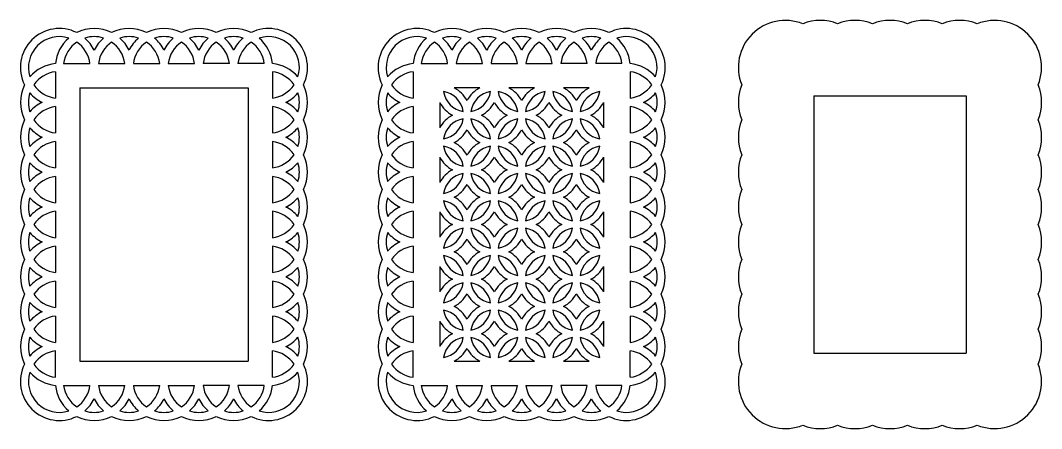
# Model space of a CAD drawing. Extents: x -995 to -442, y 102 to 395.
# Drawn here: x -980.7 to -727.8, y 101.7 to 202.7 of the extents above; entities that cross this region are included whole.
import ezdxf

# ---------------------------------------------------------------- set-up
doc = ezdxf.new("R2010")
doc.units = 0
doc.layers.get('0').update_dxf_attribs({"linetype": 'CONTINUOUS'})

msp = doc.modelspace()

# ---------------------------------------------------------------- linework, layer by layer
for p, q in [((-971.9989, 190.025361), (-971.9989, 183.508124)), ((-969.986446, 192.037814), (-963.46921, 192.037814)), ((-961.349869, 192.037814), (-954.832633, 192.037814)), ((-952.713292, 192.037814), (-946.196055, 192.037814)), ((-944.076714, 192.037814), (-937.559478, 192.037814)), ((-928.9229, 192.037814), (-935.440137, 192.037814)), ((-920.286323, 192.037814), (-926.803559, 192.037814)), ((-918.27387, 190.025361), (-918.27387, 183.508124)), ((-883.415251, 190.025361), (-883.415251, 183.508124)), ((-881.402798, 192.037814), (-874.885561, 192.037814)), ((-872.766221, 192.037814), (-866.248984, 192.037814)), ((-864.129643, 192.037814), (-857.612407, 192.037814)), ((-855.493066, 192.037814), (-848.975829, 192.037814)), ((-840.339252, 192.037814), (-846.856488, 192.037814)), ((-831.702674, 192.037814), (-838.219911, 192.037814)), ((-829.690221, 190.025361), (-829.690221, 183.508124)), ((-965.9989, 186.037814), (-924.27387, 186.037814)), ((-965.9989, 186.037814), (-965.9989, 118.403052)), ((-924.27387, 186.037814), (-924.27387, 118.403052)), ((-866.909549, 186.037855), (-873.249861, 186.037855)), ((-853.38258, 186.037855), (-859.722892, 186.037855)), ((-839.855611, 186.037855), (-846.195924, 186.037855)), ((-876.843189, 182.444527), (-876.843189, 176.104214)), ((-836.262283, 182.444527), (-836.262283, 176.104214)), ((-784.199843, 184.037814), (-746.474813, 184.037814)), ((-784.199843, 184.037814), (-784.199843, 120.403052)), ((-746.474813, 184.037814), (-746.474813, 120.403052)), ((-971.9989, 181.388784), (-971.9989, 174.871547)), ((-918.27387, 181.388784), (-918.27387, 174.871547)), ((-883.415251, 181.388784), (-883.415251, 174.871547)), ((-829.690221, 181.388784), (-829.690221, 174.871547)), ((-971.9989, 172.752206), (-971.9989, 166.23497)), ((-918.27387, 172.752206), (-918.27387, 166.23497)), ((-883.415251, 172.752206), (-883.415251, 166.23497)), ((-829.690221, 172.752206), (-829.690221, 166.23497)), ((-876.843189, 168.917558), (-876.843189, 162.577246)), ((-836.262283, 168.917558), (-836.262283, 162.577246)), ((-971.9989, 164.115629), (-971.9989, 157.598392)), ((-918.27387, 164.115629), (-918.27387, 157.598392)), ((-883.415251, 164.115629), (-883.415251, 157.598392)), ((-829.690221, 164.115629), (-829.690221, 157.598392)), ((-971.9989, 155.479051), (-971.9989, 148.961815)), ((-918.27387, 155.479051), (-918.27387, 148.961815)), ((-883.415251, 155.479051), (-883.415251, 148.961815)), ((-876.843189, 155.390589), (-876.843189, 149.050277)), ((-836.262283, 155.390589), (-836.262283, 149.050277)), ((-829.690221, 155.479051), (-829.690221, 148.961815)), ((-971.9989, 146.842474), (-971.9989, 140.325237)), ((-918.27387, 146.842474), (-918.27387, 140.325237)), ((-883.415251, 146.842474), (-883.415251, 140.325237)), ((-829.690221, 146.842474), (-829.690221, 140.325237)), ((-876.843189, 141.86362), (-876.843189, 135.523308)), ((-836.262283, 141.86362), (-836.262283, 135.523308)), ((-971.9989, 138.205897), (-971.9989, 131.68866)), ((-918.27387, 138.205897), (-918.27387, 131.68866)), ((-883.415251, 138.205897), (-883.415251, 131.68866)), ((-829.690221, 138.205897), (-829.690221, 131.68866)), ((-971.9989, 129.569319), (-971.9989, 123.052083)), ((-918.27387, 129.569319), (-918.27387, 123.052083)), ((-883.415251, 129.569319), (-883.415251, 123.052083)), ((-829.690221, 129.569319), (-829.690221, 123.052083)), ((-876.843189, 128.336652), (-876.843189, 121.99634)), ((-836.262283, 128.336652), (-836.262283, 121.99634)), ((-971.9989, 114.415505), (-971.9989, 120.932742)), ((-918.27387, 114.415505), (-918.27387, 120.932742)), ((-883.415251, 114.415505), (-883.415251, 120.932742)), ((-829.690221, 114.415505), (-829.690221, 120.932742)), ((-784.199843, 120.403052), (-746.474813, 120.403052)), ((-965.9989, 118.403052), (-924.27387, 118.403052)), ((-873.249708, 118.403093), (-866.909702, 118.403093)), ((-859.722739, 118.403093), (-853.382734, 118.403093)), ((-846.19577, 118.403093), (-839.855765, 118.403093)), ((-969.986446, 112.403052), (-963.46921, 112.403052)), ((-961.349869, 112.403052), (-954.832633, 112.403052)), ((-952.713292, 112.403052), (-946.196055, 112.403052)), ((-944.076714, 112.403052), (-937.559478, 112.403052)), ((-928.9229, 112.403052), (-935.440137, 112.403052)), ((-920.286323, 112.403052), (-926.803559, 112.403052)), ((-881.402798, 112.403052), (-874.885561, 112.403052)), ((-872.766221, 112.403052), (-866.248984, 112.403052)), ((-864.129643, 112.403052), (-857.612407, 112.403052)), ((-855.493066, 112.403052), (-848.975829, 112.403052)), ((-840.339252, 112.403052), (-846.856488, 112.403052)), ((-831.702674, 112.403052), (-838.219911, 112.403052))]:
    msp.add_line(p, q)
for centre, radius, start, end in [((-791.24706, 191.085031), 11.636577, 68.216766, 201.783234), ((-782.610483, 191.085031), 11.636577, 68.216766, 111.783234), ((-773.973906, 191.085031), 11.636577, 68.216766, 111.783234), ((-765.337328, 191.085031), 11.636577, 68.216766, 111.783234), ((-756.700751, 191.085031), 11.636577, 68.216766, 111.783234), ((-748.064173, 191.085031), 11.636577, 68.216766, 111.783234), ((-739.427596, 191.085031), 11.636577, 338.216766, 111.783234), ((-971.046117, 191.085031), 9.636577, 63.377233, 206.622767), ((-962.409539, 191.085031), 9.636577, 63.377233, 116.622767), ((-953.772962, 191.085031), 9.636577, 63.377233, 116.622767), ((-945.136385, 191.085031), 9.636577, 63.377233, 116.622767), ((-936.499807, 191.085031), 9.636577, 63.377233, 116.622767), ((-927.86323, 191.085031), 9.636577, 63.377233, 116.622767), ((-919.226653, 191.085031), 9.636577, 333.377233, 116.622767), ((-882.462468, 191.085031), 9.636577, 63.377233, 206.622767), ((-873.825891, 191.085031), 9.636577, 63.377233, 116.622767), ((-865.189314, 191.085031), 9.636577, 63.377233, 116.622767), ((-856.552736, 191.085031), 9.636577, 63.377233, 116.622767), ((-847.916159, 191.085031), 9.636577, 63.377233, 116.622767), ((-839.279581, 191.085031), 9.636577, 63.377233, 116.622767), ((-830.643004, 191.085031), 9.636577, 333.377233, 116.622767), ((-971.046117, 191.085031), 7.636577, 72.327431, 197.672569), ((-962.409539, 191.085031), 9.636577, 130.96948, 174.32581), ((-962.409539, 191.085031), 7.636577, 124.435238, 172.832776), ((-971.046117, 191.085031), 7.636577, 7.167224, 55.564762), ((-971.046117, 191.085031), 9.636577, 26.333307, 49.03052), ((-962.409539, 191.085031), 7.636577, 72.327431, 107.672569), ((-953.772962, 191.085031), 9.636577, 130.96948, 153.666693), ((-953.772962, 191.085031), 7.636577, 124.435238, 172.832776), ((-962.409539, 191.085031), 7.636577, 7.167224, 55.564762), ((-953.772962, 191.085031), 7.636577, 72.327431, 107.672569), ((-962.409539, 191.085031), 9.636577, 26.333307, 49.03052), ((-945.136385, 191.085031), 9.636577, 130.96948, 153.666693), ((-945.136385, 191.085031), 7.636577, 124.435238, 172.832776), ((-953.772962, 191.085031), 7.636577, 7.167224, 55.564762), ((-945.136385, 191.085031), 7.636577, 72.327431, 107.672569), ((-953.772962, 191.085031), 9.636577, 26.333307, 49.03052), ((-936.499807, 191.085031), 9.636577, 130.96948, 153.666693), ((-936.499807, 191.085031), 7.636577, 124.435238, 172.832776), ((-945.136385, 191.085031), 7.636577, 7.167224, 55.564762), ((-945.136385, 191.085031), 9.636577, 26.333307, 49.03052), ((-936.499807, 191.085031), 7.636577, 72.327431, 107.672569), ((-927.86323, 191.085031), 9.636577, 130.96948, 153.666693), ((-927.86323, 191.085031), 7.636577, 124.435238, 172.832776), ((-936.499807, 191.085031), 7.636577, 7.167224, 55.564762), ((-927.86323, 191.085031), 7.636577, 72.327431, 107.672569), ((-936.499807, 191.085031), 9.636577, 26.333307, 49.03052), ((-919.226653, 191.085031), 9.636577, 130.96948, 153.666693), ((-919.226653, 191.085031), 7.636577, 124.435238, 172.832776), ((-927.86323, 191.085031), 7.636577, 7.167224, 55.564762), ((-919.226653, 191.085031), 7.636577, 342.327431, 107.672569), ((-927.86323, 191.085031), 9.636577, 5.67419, 49.03052), ((-882.462468, 191.085031), 7.636577, 72.327431, 197.672569), ((-873.825891, 191.085031), 9.636577, 130.96948, 174.32581), ((-873.825891, 191.085031), 7.636577, 124.435238, 172.832776), ((-882.462468, 191.085031), 7.636577, 7.167224, 55.564762), ((-873.825891, 191.085031), 7.636577, 72.327431, 107.672569), ((-882.462468, 191.085031), 9.636577, 26.333307, 49.03052), ((-865.189314, 191.085031), 9.636577, 130.96948, 153.666693), ((-865.189314, 191.085031), 7.636577, 124.435238, 172.832776), ((-873.825891, 191.085031), 7.636577, 7.167224, 55.564762), ((-865.189314, 191.085031), 7.636577, 72.327431, 107.672569), ((-873.825891, 191.085031), 9.636577, 26.333307, 49.03052), ((-856.552736, 191.085031), 9.636577, 130.96948, 153.666693), ((-856.552736, 191.085031), 7.636577, 124.435238, 172.832776), ((-865.189314, 191.085031), 7.636577, 7.167224, 55.564762), ((-865.189314, 191.085031), 9.636577, 26.333307, 49.03052), ((-856.552736, 191.085031), 7.636577, 72.327431, 107.672569), ((-847.916159, 191.085031), 9.636577, 130.96948, 153.666693), ((-847.916159, 191.085031), 7.636577, 124.435238, 172.832776), ((-856.552736, 191.085031), 7.636577, 7.167224, 55.564762), ((-847.916159, 191.085031), 7.636577, 72.327431, 107.672569), ((-856.552736, 191.085031), 9.636577, 26.333307, 49.03052), ((-839.279581, 191.085031), 9.636577, 130.96948, 153.666693), ((-839.279581, 191.085031), 7.636577, 124.435238, 172.832776), ((-847.916159, 191.085031), 7.636577, 7.167224, 55.564762), ((-847.916159, 191.085031), 9.636577, 26.333307, 49.03052), ((-839.279581, 191.085031), 7.636577, 72.327431, 107.672569), ((-830.643004, 191.085031), 9.636577, 130.96948, 153.666693), ((-830.643004, 191.085031), 7.636577, 124.435238, 172.832776), ((-839.279581, 191.085031), 7.636577, 7.167224, 55.564762), ((-830.643004, 191.085031), 7.636577, 342.327431, 107.672569), ((-839.279581, 191.085031), 9.636577, 5.67419, 49.03052), ((-971.046117, 182.448454), 9.636577, 95.67419, 139.03052), ((-971.046117, 182.448454), 7.636577, 97.167224, 145.564762), ((-919.226653, 182.448454), 9.636577, 40.96948, 84.32581), ((-919.226653, 182.448454), 7.636577, 34.435238, 82.832776), ((-882.462468, 182.448454), 9.636577, 95.67419, 139.03052), ((-882.462468, 182.448454), 7.636577, 97.167224, 145.564762), ((-830.643004, 182.448454), 9.636577, 40.96948, 84.32581), ((-830.643004, 182.448454), 7.636577, 34.435238, 82.832776), ((-971.046117, 182.448454), 9.636577, 153.377233, 206.622767), ((-971.046117, 182.448454), 7.636577, 162.327431, 197.672569), ((-971.046117, 191.085031), 9.636577, 220.96948, 243.666693), ((-971.046117, 191.085031), 7.636577, 214.435238, 262.832776), ((-919.226653, 191.085031), 7.636577, 277.167224, 325.564762), ((-919.226653, 191.085031), 9.636577, 296.333307, 319.03052), ((-919.226653, 182.448454), 7.636577, 342.327431, 17.672569), ((-919.226653, 182.448454), 9.636577, 333.377233, 26.622767), ((-882.462468, 182.448454), 9.636577, 153.377233, 206.622767), ((-882.462468, 182.448454), 7.636577, 162.327431, 197.672569), ((-882.462468, 191.085031), 9.636577, 220.96948, 243.666693), ((-882.462468, 191.085031), 7.636577, 214.435238, 262.832776), ((-870.079705, 186.037855), 5.908193, 189.044199, 260.955801), ((-876.843189, 179.274371), 5.908193, 9.044199, 80.955801), ((-876.843189, 179.274371), 7.658768, 27.980975, 62.019025), ((-863.316221, 179.274371), 7.658768, 117.980975, 152.019025), ((-863.316221, 179.274371), 5.908193, 99.044199, 170.955801), ((-870.079705, 186.037855), 5.908193, 279.044199, 350.955801), ((-863.316221, 179.274371), 5.908193, 9.044199, 80.955801), ((-856.552736, 186.037855), 5.908193, 189.044199, 260.955801), ((-863.316221, 179.274371), 7.658768, 27.980975, 62.019025), ((-849.789252, 179.274371), 7.658768, 117.980975, 152.019025), ((-849.789252, 179.274371), 5.908193, 99.044199, 170.955801), ((-856.552736, 186.037855), 5.908193, 279.044199, 350.955801), ((-843.025768, 186.037855), 5.908193, 189.044199, 260.955801), ((-849.789252, 179.274371), 5.908193, 9.044199, 80.955801), ((-849.789252, 179.274371), 7.658768, 27.980975, 62.019025), ((-836.262283, 179.274371), 7.658768, 117.980975, 152.019025), ((-836.262283, 179.274371), 5.908193, 99.044199, 170.955801), ((-843.025768, 186.037855), 5.908193, 279.044199, 350.955801), ((-830.643004, 191.085031), 7.636577, 277.167224, 325.564762), ((-830.643004, 191.085031), 9.636577, 296.333307, 319.03052), ((-830.643004, 182.448454), 7.636577, 342.327431, 17.672569), ((-830.643004, 182.448454), 9.636577, 333.377233, 26.622767), ((-791.24706, 182.448454), 11.636577, 158.216766, 201.783234), ((-739.427596, 182.448454), 11.636577, 338.216766, 21.783234), ((-971.046117, 173.811877), 9.636577, 116.333307, 139.03052), ((-919.226653, 173.811877), 9.636577, 40.96948, 63.666693), ((-882.462468, 173.811877), 9.636577, 116.333307, 139.03052), ((-870.079705, 186.037855), 7.658768, 207.980975, 242.019025), ((-870.079705, 186.037855), 7.658768, 297.980975, 332.019025), ((-856.552736, 186.037855), 7.658768, 207.980975, 242.019025), ((-856.552736, 186.037855), 7.658768, 297.980975, 332.019025), ((-843.025768, 186.037855), 7.658768, 207.980975, 242.019025), ((-843.025768, 186.037855), 7.658768, 297.980975, 332.019025), ((-830.643004, 173.811877), 9.636577, 40.96948, 63.666693), ((-971.046117, 173.811877), 7.636577, 97.167224, 145.564762), ((-919.226653, 173.811877), 7.636577, 34.435238, 82.832776), ((-882.462468, 173.811877), 7.636577, 97.167224, 145.564762), ((-830.643004, 173.811877), 7.636577, 34.435238, 82.832776), ((-971.046117, 173.811877), 9.636577, 153.377233, 206.622767), ((-971.046117, 182.448454), 7.636577, 214.435238, 262.832776), ((-919.226653, 182.448454), 7.636577, 277.167224, 325.564762), ((-919.226653, 173.811877), 9.636577, 333.377233, 26.622767), ((-882.462468, 173.811877), 9.636577, 153.377233, 206.622767), ((-882.462468, 182.448454), 7.636577, 214.435238, 262.832776), ((-870.079705, 172.510886), 7.658768, 117.980975, 152.019025), ((-870.079705, 172.510886), 5.908193, 99.044199, 170.955801), ((-876.843189, 179.274371), 5.908193, 279.044199, 350.955801), ((-863.316221, 179.274371), 5.908193, 189.044199, 260.955801), ((-870.079705, 172.510886), 5.908193, 9.044199, 80.955801), ((-870.079705, 172.510886), 7.658768, 27.980975, 62.019025), ((-856.552736, 172.510886), 7.658768, 117.980975, 152.019025), ((-856.552736, 172.510886), 5.908193, 99.044199, 170.955801), ((-863.316221, 179.274371), 5.908193, 279.044199, 350.955801), ((-849.789252, 179.274371), 5.908193, 189.044199, 260.955801), ((-856.552736, 172.510886), 5.908193, 9.044199, 80.955801), ((-856.552736, 172.510886), 7.658768, 27.980975, 62.019025), ((-843.025768, 172.510886), 7.658768, 117.980975, 152.019025), ((-843.025768, 172.510886), 5.908193, 99.044199, 170.955801), ((-849.789252, 179.274371), 5.908193, 279.044199, 350.955801), ((-843.025768, 172.510886), 5.908193, 9.044199, 80.955801), ((-836.262283, 179.274371), 5.908193, 189.044199, 260.955801), ((-843.025768, 172.510886), 7.658768, 27.980975, 62.019025), ((-830.643004, 182.448454), 7.636577, 277.167224, 325.564762), ((-830.643004, 173.811877), 9.636577, 333.377233, 26.622767), ((-791.24706, 173.811877), 11.636577, 158.216766, 201.783234), ((-739.427596, 173.811877), 11.636577, 338.216766, 21.783234), ((-971.046117, 173.811877), 7.636577, 162.327431, 197.672569), ((-971.046117, 182.448454), 9.636577, 220.96948, 243.666693), ((-919.226653, 182.448454), 9.636577, 296.333307, 319.03052), ((-919.226653, 173.811877), 7.636577, 342.327431, 17.672569), ((-882.462468, 173.811877), 7.636577, 162.327431, 197.672569), ((-882.462468, 182.448454), 9.636577, 220.96948, 243.666693), ((-876.843189, 179.274371), 7.658768, 297.980975, 332.019025), ((-863.316221, 179.274371), 7.658768, 207.980975, 242.019025), ((-863.316221, 179.274371), 7.658768, 297.980975, 332.019025), ((-849.789252, 179.274371), 7.658768, 207.980975, 242.019025), ((-849.789252, 179.274371), 7.658768, 297.980975, 332.019025), ((-836.262283, 179.274371), 7.658768, 207.980975, 242.019025), ((-830.643004, 182.448454), 9.636577, 296.333307, 319.03052), ((-830.643004, 173.811877), 7.636577, 342.327431, 17.672569), ((-971.046117, 165.175299), 9.636577, 116.333307, 139.03052), ((-971.046117, 165.175299), 7.636577, 97.167224, 145.564762), ((-919.226653, 165.175299), 7.636577, 34.435238, 82.832776), ((-919.226653, 165.175299), 9.636577, 40.96948, 63.666693), ((-882.462468, 165.175299), 9.636577, 116.333307, 139.03052), ((-882.462468, 165.175299), 7.636577, 97.167224, 145.564762), ((-876.843189, 165.747402), 7.658768, 27.980975, 62.019025), ((-863.316221, 165.747402), 7.658768, 117.980975, 152.019025), ((-863.316221, 165.747402), 7.658768, 27.980975, 62.019025), ((-849.789252, 165.747402), 7.658768, 117.980975, 152.019025), ((-849.789252, 165.747402), 7.658768, 27.980975, 62.019025), ((-836.262283, 165.747402), 7.658768, 117.980975, 152.019025), ((-830.643004, 165.175299), 7.636577, 34.435238, 82.832776), ((-830.643004, 165.175299), 9.636577, 40.96948, 63.666693), ((-971.046117, 165.175299), 9.636577, 153.377233, 206.622767), ((-971.046117, 173.811877), 7.636577, 214.435238, 262.832776), ((-919.226653, 173.811877), 7.636577, 277.167224, 325.564762), ((-919.226653, 165.175299), 9.636577, 333.377233, 26.622767), ((-882.462468, 165.175299), 9.636577, 153.377233, 206.622767), ((-882.462468, 173.811877), 7.636577, 214.435238, 262.832776), ((-870.079705, 172.510886), 5.908193, 189.044199, 260.955801), ((-876.843189, 165.747402), 5.908193, 9.044199, 80.955801), ((-863.316221, 165.747402), 5.908193, 99.044199, 170.955801), ((-870.079705, 172.510886), 5.908193, 279.044199, 350.955801), ((-863.316221, 165.747402), 5.908193, 9.044199, 80.955801), ((-856.552736, 172.510886), 5.908193, 189.044199, 260.955801), ((-849.789252, 165.747402), 5.908193, 99.044199, 170.955801), ((-856.552736, 172.510886), 5.908193, 279.044199, 350.955801), ((-843.025768, 172.510886), 5.908193, 189.044199, 260.955801), ((-849.789252, 165.747402), 5.908193, 9.044199, 80.955801), ((-836.262283, 165.747402), 5.908193, 99.044199, 170.955801), ((-843.025768, 172.510886), 5.908193, 279.044199, 350.955801), ((-830.643004, 173.811877), 7.636577, 277.167224, 325.564762), ((-830.643004, 165.175299), 9.636577, 333.377233, 26.622767), ((-791.24706, 165.175299), 11.636577, 158.216766, 201.783234), ((-739.427596, 165.175299), 11.636577, 338.216766, 21.783234), ((-971.046117, 165.175299), 7.636577, 162.327431, 197.672569), ((-971.046117, 173.811877), 9.636577, 220.96948, 243.666693), ((-919.226653, 173.811877), 9.636577, 296.333307, 319.03052), ((-919.226653, 165.175299), 7.636577, 342.327431, 17.672569), ((-882.462468, 165.175299), 7.636577, 162.327431, 197.672569), ((-882.462468, 173.811877), 9.636577, 220.96948, 243.666693), ((-870.079705, 172.510886), 7.658768, 207.980975, 242.019025), ((-870.079705, 172.510886), 7.658768, 297.980975, 332.019025), ((-856.552736, 172.510886), 7.658768, 207.980975, 242.019025), ((-856.552736, 172.510886), 7.658768, 297.980975, 332.019025), ((-843.025768, 172.510886), 7.658768, 207.980975, 242.019025), ((-843.025768, 172.510886), 7.658768, 297.980975, 332.019025), ((-830.643004, 173.811877), 9.636577, 296.333307, 319.03052), ((-830.643004, 165.175299), 7.636577, 342.327431, 17.672569), ((-971.046117, 156.538722), 9.636577, 116.333307, 139.03052), ((-919.226653, 156.538722), 9.636577, 40.96948, 63.666693), ((-882.462468, 156.538722), 9.636577, 116.333307, 139.03052), ((-870.079705, 158.983917), 7.658768, 117.980975, 152.019025), ((-870.079705, 158.983917), 5.908193, 99.044199, 170.955801), ((-876.843189, 165.747402), 5.908193, 279.044199, 350.955801), ((-863.316221, 165.747402), 5.908193, 189.044199, 260.955801), ((-870.079705, 158.983917), 5.908193, 9.044199, 80.955801), ((-870.079705, 158.983917), 7.658768, 27.980975, 62.019025), ((-856.552736, 158.983917), 7.658768, 117.980975, 152.019025), ((-856.552736, 158.983917), 5.908193, 99.044199, 170.955801), ((-863.316221, 165.747402), 5.908193, 279.044199, 350.955801), ((-849.789252, 165.747402), 5.908193, 189.044199, 260.955801), ((-856.552736, 158.983917), 5.908193, 9.044199, 80.955801), ((-856.552736, 158.983917), 7.658768, 27.980975, 62.019025), ((-843.025768, 158.983917), 7.658768, 117.980975, 152.019025), ((-843.025768, 158.983917), 5.908193, 99.044199, 170.955801), ((-849.789252, 165.747402), 5.908193, 279.044199, 350.955801), ((-843.025768, 158.983917), 5.908193, 9.044199, 80.955801), ((-836.262283, 165.747402), 5.908193, 189.044199, 260.955801), ((-843.025768, 158.983917), 7.658768, 27.980975, 62.019025), ((-830.643004, 156.538722), 9.636577, 40.96948, 63.666693), ((-971.046117, 156.538722), 7.636577, 97.167224, 145.564762), ((-919.226653, 156.538722), 7.636577, 34.435238, 82.832776), ((-882.462468, 156.538722), 7.636577, 97.167224, 145.564762), ((-876.843189, 165.747402), 7.658768, 297.980975, 332.019025), ((-863.316221, 165.747402), 7.658768, 207.980975, 242.019025), ((-863.316221, 165.747402), 7.658768, 297.980975, 332.019025), ((-849.789252, 165.747402), 7.658768, 207.980975, 242.019025), ((-849.789252, 165.747402), 7.658768, 297.980975, 332.019025), ((-836.262283, 165.747402), 7.658768, 207.980975, 242.019025), ((-830.643004, 156.538722), 7.636577, 34.435238, 82.832776), ((-971.046117, 156.538722), 9.636577, 153.377233, 206.622767), ((-971.046117, 165.175299), 7.636577, 214.435238, 262.832776), ((-919.226653, 165.175299), 7.636577, 277.167224, 325.564762), ((-919.226653, 156.538722), 9.636577, 333.377233, 26.622767), ((-882.462468, 156.538722), 9.636577, 153.377233, 206.622767), ((-882.462468, 165.175299), 7.636577, 214.435238, 262.832776), ((-830.643004, 165.175299), 7.636577, 277.167224, 325.564762), ((-830.643004, 156.538722), 9.636577, 333.377233, 26.622767), ((-791.24706, 156.538722), 11.636577, 158.216766, 201.783234), ((-739.427596, 156.538722), 11.636577, 338.216766, 21.783234), ((-971.046117, 156.538722), 7.636577, 162.327431, 197.672569), ((-971.046117, 165.175299), 9.636577, 220.96948, 243.666693), ((-919.226653, 165.175299), 9.636577, 296.333307, 319.03052), ((-919.226653, 156.538722), 7.636577, 342.327431, 17.672569), ((-882.462468, 156.538722), 7.636577, 162.327431, 197.672569), ((-882.462468, 165.175299), 9.636577, 220.96948, 243.666693), ((-870.079705, 158.983917), 5.908193, 189.044199, 260.955801), ((-876.843189, 152.220433), 5.908193, 9.044199, 80.955801), ((-876.843189, 152.220433), 7.658768, 27.980975, 62.019025), ((-863.316221, 152.220433), 7.658768, 117.980975, 152.019025), ((-863.316221, 152.220433), 5.908193, 99.044199, 170.955801), ((-870.079705, 158.983917), 5.908193, 279.044199, 350.955801), ((-863.316221, 152.220433), 5.908193, 9.044199, 80.955801), ((-856.552736, 158.983917), 5.908193, 189.044199, 260.955801), ((-863.316221, 152.220433), 7.658768, 27.980975, 62.019025), ((-849.789252, 152.220433), 7.658768, 117.980975, 152.019025), ((-849.789252, 152.220433), 5.908193, 99.044199, 170.955801), ((-856.552736, 158.983917), 5.908193, 279.044199, 350.955801), ((-843.025768, 158.983917), 5.908193, 189.044199, 260.955801), ((-849.789252, 152.220433), 5.908193, 9.044199, 80.955801), ((-849.789252, 152.220433), 7.658768, 27.980975, 62.019025), ((-836.262283, 152.220433), 7.658768, 117.980975, 152.019025), ((-836.262283, 152.220433), 5.908193, 99.044199, 170.955801), ((-843.025768, 158.983917), 5.908193, 279.044199, 350.955801), ((-830.643004, 165.175299), 9.636577, 296.333307, 319.03052), ((-830.643004, 156.538722), 7.636577, 342.327431, 17.672569), ((-971.046117, 147.902144), 9.636577, 116.333307, 139.03052), ((-971.046117, 147.902144), 7.636577, 97.167224, 145.564762), ((-919.226653, 147.902144), 7.636577, 34.435238, 82.832776), ((-919.226653, 147.902144), 9.636577, 40.96948, 63.666693), ((-882.462468, 147.902144), 9.636577, 116.333307, 139.03052), ((-882.462468, 147.902144), 7.636577, 97.167224, 145.564762), ((-870.079705, 158.983917), 7.658768, 207.980975, 242.019025), ((-870.079705, 158.983917), 7.658768, 297.980975, 332.019025), ((-856.552736, 158.983917), 7.658768, 207.980975, 242.019025), ((-856.552736, 158.983917), 7.658768, 297.980975, 332.019025), ((-843.025768, 158.983917), 7.658768, 207.980975, 242.019025), ((-843.025768, 158.983917), 7.658768, 297.980975, 332.019025), ((-830.643004, 147.902144), 7.636577, 34.435238, 82.832776), ((-830.643004, 147.902144), 9.636577, 40.96948, 63.666693), ((-971.046117, 147.902144), 9.636577, 153.377233, 206.622767), ((-971.046117, 156.538722), 7.636577, 214.435238, 262.832776), ((-919.226653, 156.538722), 7.636577, 277.167224, 325.564762), ((-919.226653, 147.902144), 9.636577, 333.377233, 26.622767), ((-882.462468, 147.902144), 9.636577, 153.377233, 206.622767), ((-882.462468, 156.538722), 7.636577, 214.435238, 262.832776), ((-870.079705, 145.456949), 7.658768, 117.980975, 152.019025), ((-870.079705, 145.456949), 7.658768, 27.980975, 62.019025), ((-856.552736, 145.456949), 7.658768, 117.980975, 152.019025), ((-856.552736, 145.456949), 7.658768, 27.980975, 62.019025), ((-843.025768, 145.456949), 7.658768, 117.980975, 152.019025), ((-843.025768, 145.456949), 7.658768, 27.980975, 62.019025), ((-830.643004, 156.538722), 7.636577, 277.167224, 325.564762), ((-830.643004, 147.902144), 9.636577, 333.377233, 26.622767), ((-791.24706, 147.902144), 11.636577, 158.216766, 201.783234), ((-739.427596, 147.902144), 11.636577, 338.216766, 21.783234), ((-971.046117, 147.902144), 7.636577, 162.327431, 197.672569), ((-971.046117, 156.538722), 9.636577, 220.96948, 243.666693), ((-919.226653, 156.538722), 9.636577, 296.333307, 319.03052), ((-919.226653, 147.902144), 7.636577, 342.327431, 17.672569), ((-882.462468, 147.902144), 7.636577, 162.327431, 197.672569), ((-882.462468, 156.538722), 9.636577, 220.96948, 243.666693), ((-870.079705, 145.456949), 5.908193, 99.044199, 170.955801), ((-876.843189, 152.220433), 5.908193, 279.044199, 350.955801), ((-863.316221, 152.220433), 5.908193, 189.044199, 260.955801), ((-870.079705, 145.456949), 5.908193, 9.044199, 80.955801), ((-856.552736, 145.456949), 5.908193, 99.044199, 170.955801), ((-863.316221, 152.220433), 5.908193, 279.044199, 350.955801), ((-849.789252, 152.220433), 5.908193, 189.044199, 260.955801), ((-856.552736, 145.456949), 5.908193, 9.044199, 80.955801), ((-843.025768, 145.456949), 5.908193, 99.044199, 170.955801), ((-849.789252, 152.220433), 5.908193, 279.044199, 350.955801), ((-843.025768, 145.456949), 5.908193, 9.044199, 80.955801), ((-836.262283, 152.220433), 5.908193, 189.044199, 260.955801), ((-830.643004, 156.538722), 9.636577, 296.333307, 319.03052), ((-830.643004, 147.902144), 7.636577, 342.327431, 17.672569), ((-971.046117, 139.265567), 9.636577, 116.333307, 139.03052), ((-971.046117, 139.265567), 7.636577, 97.167224, 145.564762), ((-919.226653, 139.265567), 7.636577, 34.435238, 82.832776), ((-919.226653, 139.265567), 9.636577, 40.96948, 63.666693), ((-882.462468, 139.265567), 9.636577, 116.333307, 139.03052), ((-882.462468, 139.265567), 7.636577, 97.167224, 145.564762), ((-876.843189, 152.220433), 7.658768, 297.980975, 332.019025), ((-863.316221, 152.220433), 7.658768, 207.980975, 242.019025), ((-863.316221, 152.220433), 7.658768, 297.980975, 332.019025), ((-849.789252, 152.220433), 7.658768, 207.980975, 242.019025), ((-849.789252, 152.220433), 7.658768, 297.980975, 332.019025), ((-836.262283, 152.220433), 7.658768, 207.980975, 242.019025), ((-830.643004, 139.265567), 7.636577, 34.435238, 82.832776), ((-830.643004, 139.265567), 9.636577, 40.96948, 63.666693), ((-870.079705, 145.456949), 5.908193, 189.044199, 260.955801), ((-876.843189, 138.693464), 5.908193, 9.044199, 80.955801), ((-876.843189, 138.693464), 7.658768, 27.980975, 62.019025), ((-863.316221, 138.693464), 7.658768, 117.980975, 152.019025), ((-863.316221, 138.693464), 5.908193, 99.044199, 170.955801), ((-870.079705, 145.456949), 5.908193, 279.044199, 350.955801), ((-856.552736, 145.456949), 5.908193, 189.044199, 260.955801), ((-863.316221, 138.693464), 5.908193, 9.044199, 80.955801), ((-863.316221, 138.693464), 7.658768, 27.980975, 62.019025), ((-849.789252, 138.693464), 7.658768, 117.980975, 152.019025), ((-849.789252, 138.693464), 5.908193, 99.044199, 170.955801), ((-856.552736, 145.456949), 5.908193, 279.044199, 350.955801), ((-843.025768, 145.456949), 5.908193, 189.044199, 260.955801), ((-849.789252, 138.693464), 5.908193, 9.044199, 80.955801), ((-849.789252, 138.693464), 7.658768, 27.980975, 62.019025), ((-836.262283, 138.693464), 7.658768, 117.980975, 152.019025), ((-843.025768, 145.456949), 5.908193, 279.044199, 350.955801), ((-836.262283, 138.693464), 5.908193, 99.044199, 170.955801), ((-971.046117, 139.265567), 9.636577, 153.377233, 206.622767), ((-971.046117, 147.902144), 7.636577, 214.435238, 262.832776), ((-919.226653, 147.902144), 7.636577, 277.167224, 325.564762), ((-919.226653, 139.265567), 9.636577, 333.377233, 26.622767), ((-882.462468, 139.265567), 9.636577, 153.377233, 206.622767), ((-882.462468, 147.902144), 7.636577, 214.435238, 262.832776), ((-870.079705, 145.456949), 7.658768, 207.980975, 242.019025), ((-870.079705, 145.456949), 7.658768, 297.980975, 332.019025), ((-856.552736, 145.456949), 7.658768, 207.980975, 242.019025), ((-856.552736, 145.456949), 7.658768, 297.980975, 332.019025), ((-843.025768, 145.456949), 7.658768, 207.980975, 242.019025), ((-843.025768, 145.456949), 7.658768, 297.980975, 332.019025), ((-830.643004, 147.902144), 7.636577, 277.167224, 325.564762), ((-830.643004, 139.265567), 9.636577, 333.377233, 26.622767), ((-791.24706, 139.265567), 11.636577, 158.216766, 201.783234), ((-739.427596, 139.265567), 11.636577, 338.216766, 21.783234), ((-971.046117, 139.265567), 7.636577, 162.327431, 197.672569), ((-971.046117, 147.902144), 9.636577, 220.96948, 243.666693), ((-971.046117, 130.62899), 9.636577, 116.333307, 139.03052), ((-919.226653, 147.902144), 9.636577, 296.333307, 319.03052), ((-919.226653, 130.62899), 9.636577, 40.96948, 63.666693), ((-919.226653, 139.265567), 7.636577, 342.327431, 17.672569), ((-882.462468, 139.265567), 7.636577, 162.327431, 197.672569), ((-882.462468, 147.902144), 9.636577, 220.96948, 243.666693), ((-882.462468, 130.62899), 9.636577, 116.333307, 139.03052), ((-830.643004, 147.902144), 9.636577, 296.333307, 319.03052), ((-830.643004, 130.62899), 9.636577, 40.96948, 63.666693), ((-830.643004, 139.265567), 7.636577, 342.327431, 17.672569), ((-971.046117, 130.62899), 7.636577, 97.167224, 145.564762), ((-919.226653, 130.62899), 7.636577, 34.435238, 82.832776), ((-882.462468, 130.62899), 7.636577, 97.167224, 145.564762), ((-870.079705, 131.92998), 7.658768, 117.980975, 152.019025), ((-870.079705, 131.92998), 5.908193, 99.044199, 170.955801), ((-876.843189, 138.693464), 5.908193, 279.044199, 350.955801), ((-863.316221, 138.693464), 5.908193, 189.044199, 260.955801), ((-870.079705, 131.92998), 5.908193, 9.044199, 80.955801), ((-870.079705, 131.92998), 7.658768, 27.980975, 62.019025), ((-856.552736, 131.92998), 7.658768, 117.980975, 152.019025), ((-856.552736, 131.92998), 5.908193, 99.044199, 170.955801), ((-863.316221, 138.693464), 5.908193, 279.044199, 350.955801), ((-849.789252, 138.693464), 5.908193, 189.044199, 260.955801), ((-856.552736, 131.92998), 5.908193, 9.044199, 80.955801), ((-856.552736, 131.92998), 7.658768, 27.980975, 62.019025), ((-843.025768, 131.92998), 7.658768, 117.980975, 152.019025), ((-843.025768, 131.92998), 5.908193, 99.044199, 170.955801), ((-849.789252, 138.693464), 5.908193, 279.044199, 350.955801), ((-843.025768, 131.92998), 5.908193, 9.044199, 80.955801), ((-836.262283, 138.693464), 5.908193, 189.044199, 260.955801), ((-843.025768, 131.92998), 7.658768, 27.980975, 62.019025), ((-830.643004, 130.62899), 7.636577, 34.435238, 82.832776), ((-971.046117, 130.62899), 9.636577, 153.377233, 206.622767), ((-971.046117, 139.265567), 7.636577, 214.435238, 262.832776), ((-919.226653, 139.265567), 7.636577, 277.167224, 325.564762), ((-919.226653, 130.62899), 9.636577, 333.377233, 26.622767), ((-882.462468, 130.62899), 9.636577, 153.377233, 206.622767), ((-882.462468, 139.265567), 7.636577, 214.435238, 262.832776), ((-876.843189, 138.693464), 7.658768, 297.980975, 332.019025), ((-863.316221, 138.693464), 7.658768, 207.980975, 242.019025), ((-863.316221, 138.693464), 7.658768, 297.980975, 332.019025), ((-849.789252, 138.693464), 7.658768, 207.980975, 242.019025), ((-849.789252, 138.693464), 7.658768, 297.980975, 332.019025), ((-836.262283, 138.693464), 7.658768, 207.980975, 242.019025), ((-830.643004, 139.265567), 7.636577, 277.167224, 325.564762), ((-830.643004, 130.62899), 9.636577, 333.377233, 26.622767), ((-791.24706, 130.62899), 11.636577, 158.216766, 201.783234), ((-739.427596, 130.62899), 11.636577, 338.216766, 21.783234), ((-971.046117, 130.62899), 7.636577, 162.327431, 197.672569), ((-971.046117, 139.265567), 9.636577, 220.96948, 243.666693), ((-919.226653, 139.265567), 9.636577, 296.333307, 319.03052), ((-919.226653, 130.62899), 7.636577, 342.327431, 17.672569), ((-882.462468, 130.62899), 7.636577, 162.327431, 197.672569), ((-882.462468, 139.265567), 9.636577, 220.96948, 243.666693), ((-876.843189, 125.166496), 7.658768, 27.980975, 62.019025), ((-863.316221, 125.166496), 7.658768, 117.980975, 152.019025), ((-863.316221, 125.166496), 7.658768, 27.980975, 62.019025), ((-849.789252, 125.166496), 7.658768, 117.980975, 152.019025), ((-849.789252, 125.166496), 7.658768, 27.980975, 62.019025), ((-836.262283, 125.166496), 7.658768, 117.980975, 152.019025), ((-830.643004, 139.265567), 9.636577, 296.333307, 319.03052), ((-830.643004, 130.62899), 7.636577, 342.327431, 17.672569), ((-971.046117, 121.992412), 9.636577, 116.333307, 139.03052), ((-971.046117, 121.992412), 7.636577, 97.167224, 145.564762), ((-919.226653, 121.992412), 7.636577, 34.435238, 82.832776), ((-919.226653, 121.992412), 9.636577, 40.96948, 63.666693), ((-882.462468, 121.992412), 9.636577, 116.333307, 139.03052), ((-882.462468, 121.992412), 7.636577, 97.167224, 145.564762), ((-870.079705, 131.92998), 5.908193, 189.044199, 260.955801), ((-876.843189, 125.166496), 5.908193, 9.044199, 80.955801), ((-863.316221, 125.166496), 5.908193, 99.044199, 170.955801), ((-870.079705, 131.92998), 5.908193, 279.044199, 350.955801), ((-863.316221, 125.166496), 5.908193, 9.044199, 80.955801), ((-856.552736, 131.92998), 5.908193, 189.044199, 260.955801), ((-849.789252, 125.166496), 5.908193, 99.044199, 170.955801), ((-856.552736, 131.92998), 5.908193, 279.044199, 350.955801), ((-843.025768, 131.92998), 5.908193, 189.044199, 260.955801), ((-849.789252, 125.166496), 5.908193, 9.044199, 80.955801), ((-836.262283, 125.166496), 5.908193, 99.044199, 170.955801), ((-843.025768, 131.92998), 5.908193, 279.044199, 350.955801), ((-830.643004, 121.992412), 7.636577, 34.435238, 82.832776), ((-830.643004, 121.992412), 9.636577, 40.96948, 63.666693), ((-870.079705, 131.92998), 7.658768, 207.980975, 242.019025), ((-870.079705, 131.92998), 7.658768, 297.980975, 332.019025), ((-856.552736, 131.92998), 7.658768, 207.980975, 242.019025), ((-856.552736, 131.92998), 7.658768, 297.980975, 332.019025), ((-843.025768, 131.92998), 7.658768, 207.980975, 242.019025), ((-843.025768, 131.92998), 7.658768, 297.980975, 332.019025), ((-971.046117, 121.992412), 9.636577, 153.377233, 206.622767), ((-971.046117, 121.992412), 7.636577, 162.327431, 197.672569), ((-971.046117, 130.62899), 9.636577, 220.96948, 243.666693), ((-971.046117, 130.62899), 7.636577, 214.435238, 262.832776), ((-919.226653, 130.62899), 7.636577, 277.167224, 325.564762), ((-919.226653, 130.62899), 9.636577, 296.333307, 319.03052), ((-919.226653, 121.992412), 7.636577, 342.327431, 17.672569), ((-919.226653, 121.992412), 9.636577, 333.377233, 26.622767), ((-882.462468, 121.992412), 9.636577, 153.377233, 206.622767), ((-882.462468, 121.992412), 7.636577, 162.327431, 197.672569), ((-882.462468, 130.62899), 9.636577, 220.96948, 243.666693), ((-882.462468, 130.62899), 7.636577, 214.435238, 262.832776), ((-870.079705, 118.403011), 7.658768, 117.980975, 152.019025), ((-870.079705, 118.403011), 5.908193, 99.044199, 170.955801), ((-876.843189, 125.166496), 5.908193, 279.044199, 350.955801), ((-863.316221, 125.166496), 5.908193, 189.044199, 260.955801), ((-870.079705, 118.403011), 5.908193, 9.044199, 80.955801), ((-870.079705, 118.403011), 7.658768, 27.980975, 62.019025), ((-856.552736, 118.403011), 7.658768, 117.980975, 152.019025), ((-856.552736, 118.403011), 5.908193, 99.044199, 170.955801), ((-863.316221, 125.166496), 5.908193, 279.044199, 350.955801), ((-849.789252, 125.166496), 5.908193, 189.044199, 260.955801), ((-856.552736, 118.403011), 5.908193, 9.044199, 80.955801), ((-856.552736, 118.403011), 7.658768, 27.980975, 62.019025), ((-843.025768, 118.403011), 7.658768, 117.980975, 152.019025), ((-843.025768, 118.403011), 5.908193, 99.044199, 170.955801), ((-849.789252, 125.166496), 5.908193, 279.044199, 350.955801), ((-843.025768, 118.403011), 5.908193, 9.044199, 80.955801), ((-836.262283, 125.166496), 5.908193, 189.044199, 260.955801), ((-843.025768, 118.403011), 7.658768, 27.980975, 62.019025), ((-830.643004, 130.62899), 7.636577, 277.167224, 325.564762), ((-830.643004, 130.62899), 9.636577, 296.333307, 319.03052), ((-830.643004, 121.992412), 7.636577, 342.327431, 17.672569), ((-830.643004, 121.992412), 9.636577, 333.377233, 26.622767), ((-791.24706, 121.992412), 11.636577, 158.216766, 201.783234), ((-739.427596, 121.992412), 11.636577, 338.216766, 21.783234), ((-971.046117, 113.355835), 9.636577, 116.333307, 139.03052), ((-919.226653, 113.355835), 9.636577, 40.96948, 63.666693), ((-882.462468, 113.355835), 9.636577, 116.333307, 139.03052), ((-876.843189, 125.166496), 7.658768, 297.980975, 332.019025), ((-863.316221, 125.166496), 7.658768, 207.980975, 242.019025), ((-863.316221, 125.166496), 7.658768, 297.980975, 332.019025), ((-849.789252, 125.166496), 7.658768, 207.980975, 242.019025), ((-849.789252, 125.166496), 7.658768, 297.980975, 332.019025), ((-836.262283, 125.166496), 7.658768, 207.980975, 242.019025), ((-830.643004, 113.355835), 9.636577, 40.96948, 63.666693), ((-971.046117, 113.355835), 7.636577, 97.167224, 145.564762), ((-919.226653, 113.355835), 7.636577, 34.435238, 82.832776), ((-882.462468, 113.355835), 7.636577, 97.167224, 145.564762), ((-830.643004, 113.355835), 7.636577, 34.435238, 82.832776), ((-971.046117, 113.355835), 9.636577, 153.377233, 296.622767), ((-971.046117, 121.992412), 7.636577, 214.435238, 262.832776), ((-919.226653, 113.355835), 9.636577, 243.377233, 26.622767), ((-919.226653, 121.992412), 7.636577, 277.167224, 325.564762), ((-882.462468, 113.355835), 9.636577, 153.377233, 296.622767), ((-882.462468, 121.992412), 7.636577, 214.435238, 262.832776), ((-830.643004, 113.355835), 9.636577, 243.377233, 26.622767), ((-830.643004, 121.992412), 7.636577, 277.167224, 325.564762), ((-791.24706, 113.355835), 11.636577, 158.216766, 291.783234), ((-739.427596, 113.355835), 11.636577, 248.216766, 21.783234), ((-971.046117, 113.355835), 7.636577, 162.327431, 287.672569), ((-971.046117, 121.992412), 9.636577, 220.96948, 264.32581), ((-919.226653, 113.355835), 7.636577, 252.327431, 17.672569), ((-919.226653, 121.992412), 9.636577, 275.67419, 319.03052), ((-882.462468, 113.355835), 7.636577, 162.327431, 287.672569), ((-882.462468, 121.992412), 9.636577, 220.96948, 264.32581), ((-830.643004, 113.355835), 7.636577, 252.327431, 17.672569), ((-830.643004, 121.992412), 9.636577, 275.67419, 319.03052), ((-962.409539, 113.355835), 9.636577, 185.67419, 229.03052), ((-962.409539, 113.355835), 7.636577, 187.167224, 235.564762), ((-971.046117, 113.355835), 7.636577, 304.435238, 352.832776), ((-953.772962, 113.355835), 7.636577, 187.167224, 235.564762), ((-962.409539, 113.355835), 7.636577, 304.435238, 352.832776), ((-945.136385, 113.355835), 7.636577, 187.167224, 235.564762), ((-953.772962, 113.355835), 7.636577, 304.435238, 352.832776), ((-936.499807, 113.355835), 7.636577, 187.167224, 235.564762), ((-945.136385, 113.355835), 7.636577, 304.435238, 352.832776), ((-927.86323, 113.355835), 7.636577, 187.167224, 235.564762), ((-936.499807, 113.355835), 7.636577, 304.435238, 352.832776), ((-919.226653, 113.355835), 7.636577, 187.167224, 235.564762), ((-927.86323, 113.355835), 7.636577, 304.435238, 352.832776), ((-927.86323, 113.355835), 9.636577, 310.96948, 354.32581), ((-873.825891, 113.355835), 9.636577, 185.67419, 229.03052), ((-873.825891, 113.355835), 7.636577, 187.167224, 235.564762), ((-882.462468, 113.355835), 7.636577, 304.435238, 352.832776), ((-865.189314, 113.355835), 7.636577, 187.167224, 235.564762), ((-873.825891, 113.355835), 7.636577, 304.435238, 352.832776), ((-856.552736, 113.355835), 7.636577, 187.167224, 235.564762), ((-865.189314, 113.355835), 7.636577, 304.435238, 352.832776), ((-847.916159, 113.355835), 7.636577, 187.167224, 235.564762), ((-856.552736, 113.355835), 7.636577, 304.435238, 352.832776), ((-839.279581, 113.355835), 7.636577, 187.167224, 235.564762), ((-847.916159, 113.355835), 7.636577, 304.435238, 352.832776), ((-830.643004, 113.355835), 7.636577, 187.167224, 235.564762), ((-839.279581, 113.355835), 7.636577, 304.435238, 352.832776), ((-839.279581, 113.355835), 9.636577, 310.96948, 354.32581), ((-971.046117, 113.355835), 9.636577, 310.96948, 333.666693), ((-953.772962, 113.355835), 9.636577, 206.333307, 229.03052), ((-962.409539, 113.355835), 9.636577, 310.96948, 333.666693), ((-945.136385, 113.355835), 9.636577, 206.333307, 229.03052), ((-953.772962, 113.355835), 9.636577, 310.96948, 333.666693), ((-936.499807, 113.355835), 9.636577, 206.333307, 229.03052), ((-945.136385, 113.355835), 9.636577, 310.96948, 333.666693), ((-927.86323, 113.355835), 9.636577, 206.333307, 229.03052), ((-936.499807, 113.355835), 9.636577, 310.96948, 333.666693), ((-919.226653, 113.355835), 9.636577, 206.333307, 229.03052), ((-882.462468, 113.355835), 9.636577, 310.96948, 333.666693), ((-865.189314, 113.355835), 9.636577, 206.333307, 229.03052), ((-873.825891, 113.355835), 9.636577, 310.96948, 333.666693), ((-856.552736, 113.355835), 9.636577, 206.333307, 229.03052), ((-865.189314, 113.355835), 9.636577, 310.96948, 333.666693), ((-847.916159, 113.355835), 9.636577, 206.333307, 229.03052), ((-856.552736, 113.355835), 9.636577, 310.96948, 333.666693), ((-839.279581, 113.355835), 9.636577, 206.333307, 229.03052), ((-847.916159, 113.355835), 9.636577, 310.96948, 333.666693), ((-830.643004, 113.355835), 9.636577, 206.333307, 229.03052), ((-962.409539, 113.355835), 9.636577, 243.377233, 296.622767), ((-962.409539, 113.355835), 7.636577, 252.327431, 287.672569), ((-953.772962, 113.355835), 9.636577, 243.377233, 296.622767), ((-953.772962, 113.355835), 7.636577, 252.327431, 287.672569), ((-945.136385, 113.355835), 9.636577, 243.377233, 296.622767), ((-945.136385, 113.355835), 7.636577, 252.327431, 287.672569), ((-936.499807, 113.355835), 9.636577, 243.377233, 296.622767), ((-936.499807, 113.355835), 7.636577, 252.327431, 287.672569), ((-927.86323, 113.355835), 9.636577, 243.377233, 296.622767), ((-927.86323, 113.355835), 7.636577, 252.327431, 287.672569), ((-873.825891, 113.355835), 9.636577, 243.377233, 296.622767), ((-873.825891, 113.355835), 7.636577, 252.327431, 287.672569), ((-865.189314, 113.355835), 9.636577, 243.377233, 296.622767), ((-865.189314, 113.355835), 7.636577, 252.327431, 287.672569), ((-856.552736, 113.355835), 9.636577, 243.377233, 296.622767), ((-856.552736, 113.355835), 7.636577, 252.327431, 287.672569), ((-847.916159, 113.355835), 9.636577, 243.377233, 296.622767), ((-847.916159, 113.355835), 7.636577, 252.327431, 287.672569), ((-839.279581, 113.355835), 9.636577, 243.377233, 296.622767), ((-839.279581, 113.355835), 7.636577, 252.327431, 287.672569), ((-782.610483, 113.355835), 11.636577, 248.216766, 291.783234), ((-773.973906, 113.355835), 11.636577, 248.216766, 291.783234), ((-765.337328, 113.355835), 11.636577, 248.216766, 291.783234), ((-756.700751, 113.355835), 11.636577, 248.216766, 291.783234), ((-748.064173, 113.355835), 11.636577, 248.216766, 291.783234)]:
    msp.add_arc(centre, radius, start, end)

doc.saveas('drawing.dxf')
